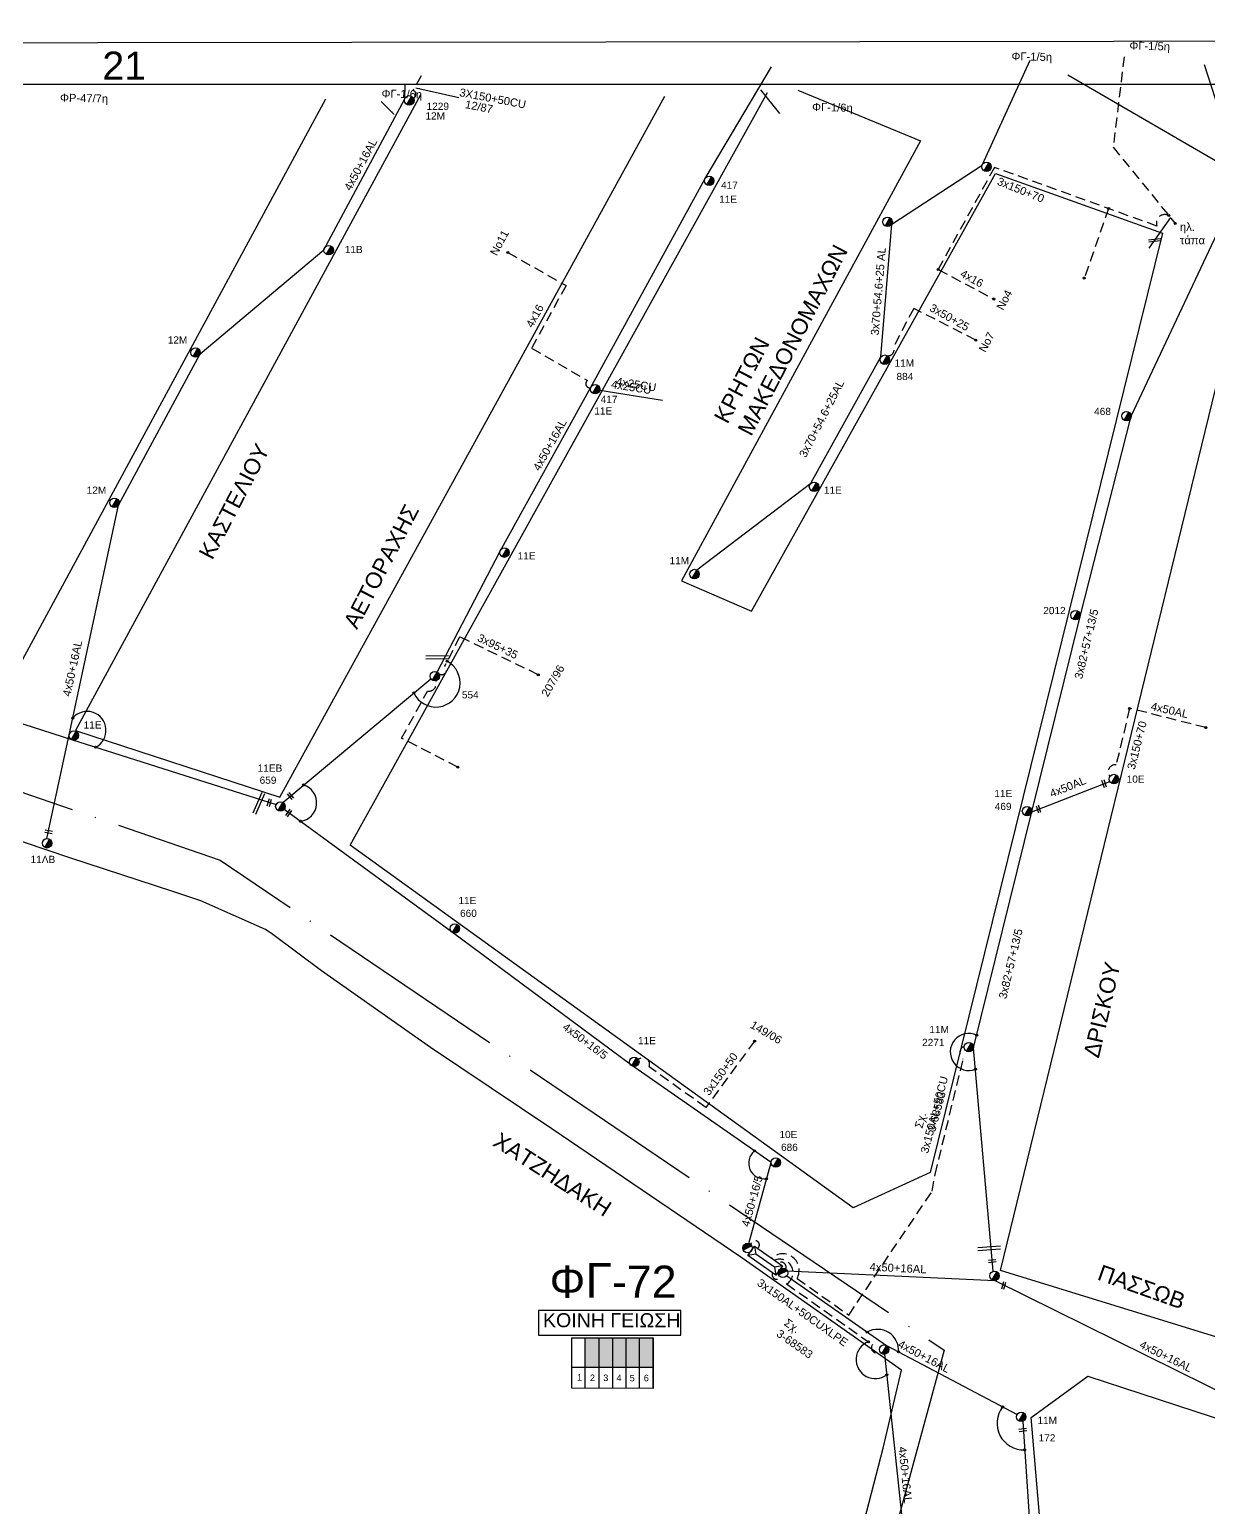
# Model space of a CAD drawing. Header units: millimetres. Extents: x -2591 to -1162, y 241 to 765.
# Drawn here: x -2408.8 to -2261.5, y 580.4 to 765 of the extents above; entities that cross this region are included whole.
import ezdxf
from ezdxf.enums import TextEntityAlignment as Align

# ---------------------------------------------------------------- set-up
doc = ezdxf.new("R2010")
doc.units = ezdxf.units.MM
doc.linetypes.add('ACAD_ISO04W100', pattern=[30, 24, -3, 0, -3])
doc.linetypes.add('DASHED', pattern=[19.05, 12.7, -6.35])
for name, color, linetype in [('3x150+50', 7, 'Continuous'), ('3x150+70', 7, 'Continuous'), ('3x150AL+50CU', 7, 'Continuous'), ('3x150AL+50CUXLPE', 7, 'Continuous'), ('3x50+25', 7, 'Continuous'), ('3x82+57+13_5', 7, 'Continuous'), ('3x95+35', 7, 'Continuous'), ('4x16', 7, 'Continuous'), ('4x25CU', 7, 'Continuous'), ('4x50+16_5', 7, 'Continuous'), ('4x50+16AL', 7, 'Continuous'), ('Pillar OTE', 7, 'Continuous'), ('TEXT ΚΑΛΩΔΙΩΝ', 7, 'Continuous'), ('Άγνωστα', 7, 'Continuous'), ('ΑΓΝΩΣΤΟ ΕΝΑΕΡΙΟ ΚΑΛΩΔΙΟ', 7, 'Continuous'), ('ΑΓΝΩΣΤΟ ΥΠΟΓΕΙΟ ΚΑΛΩΔΙΟ', 7, 'DASHED'), ('Γυμνά εναέρια ΧΤ (3Φ) 4x50AL', 7, 'Continuous'), ('Επιγραφές - Σχήματα', 7, 'Continuous'), ('Καλώδια ΧΤ   3x150AL+50CU', 7, 'DASHED'), ('Μηχανική τομή', 7, 'Continuous'), ('Στύλος ΦΜ', 7, 'Continuous'), ('Στύλος ΦΜ @ 1', 7, 'Continuous'), ('Συνδέσεις', 7, 'Continuous'), ('Συνεστραμμένα ΧΤ   3x70+54.6+25 AL', 7, 'SYN_LINE'), ('Τομή', 7, 'Continuous'), ('ΥΠΟΒΑΘΡΟ ΔΕΗ', 7, 'Continuous'), ('Υποσταθμός εναέριος 2 στύλων', 7, 'Continuous'), ('Υποσταθμός πόλεως', 7, 'Continuous'), ('Υπόβαθρο ΔΕΗ', 7, 'Continuous'), ('Υπόγεια καλώδια Παροχών ΧΤ   4x50AL', 7, 'DASHED')]:
    doc.layers.add(name, color=color, linetype=linetype)
doc.styles.add('arial', font='arial.ttf')
doc.styles.get("Standard").update_dxf_attribs({"font": 'arial.ttf'})
doc.linetypes.add('SYN_LINE', pattern='A,0.5,-0.0001,["/\\/\\/\\/",Standard,S=0.1,R=0,X=0,Y=-0.05],-0.25', length=0.7501)
doc.dimstyles.new('ISO-25', dxfattribs={"dimtxt": 2.5, "dimasz": 2.5, "dimexe": 1.25, "dimexo": 0.625, "dimtad": 1, "dimtxsty": 'Standard', "dimcen": 2.5, "dimadec": 0, "dimazin": 0, "dimtfac": 1, "dimtmove": 0, "dimatfit": 3, "dimfxl": 1, "dimarcsym": 0})

# ---------------------------------------------------------------- blocks, each defined once
blk = doc.blocks.new('ΥΠΑΡΧΩΝ ΤΣΙΜΕΝΤΕΝΙΟΣ ΣΤΥΛΟΣ')
at = {"layer": 'Στύλος ΦΜ'}
blk.add_hatch(color=256, dxfattribs=at).paths.add_polyline_path([(-1.29, -2.28, 0.574793), (2.62, 0, 0.268822), (1.3, 2.27)])
blk.add_line((-1.29, -2.28), (1.3, 2.27), dxfattribs=at)
blk.add_circle((0, 0), 2.62, dxfattribs=at)
at = {"layer": 'Στύλος ΦΜ', "flags": 4}
for tag, p in [('ΑΡΙΘΜΟΣ', (-4.68, 8.05)), ('ΤΥΠΟΣ', (-4.91, 3.03))]:
    blk.add_attdef(tag, p, '', height=4, dxfattribs=at)
blk = doc.blocks.new('ΜΗΧΑΝΙΚΗ ΤΟΜΗ')
at = {"layer": 'Μηχανική τομή', "ltscale": 40}
for p, q in [((0, 0.76), (-3.79, 0.76)), ((0, -0.34), (-3.79, -0.34))]:
    blk.add_line(p, q, dxfattribs=at)
blk = doc.blocks.new('ΤΟΜΗ')
at = {"layer": 'Τομή', "ltscale": 40}
for p, q in [((-0.03, -1.92), (-11.4, -1.92)), ((-0.03, -3.42), (-11.4, -3.42))]:
    blk.add_line(p, q, dxfattribs=at)
blk = doc.blocks.new('_ΣΥΝΔΕΣΗ')
at = {"layer": 'Συνδέσεις', "linetype": 'SYN_LINE', "ltscale": 40}
blk.add_hatch(color=256, dxfattribs=at).paths.add_polyline_path([(0.5, -0.01, 1), (-0.5, -0.01, 1)])
at = {"layer": 'Συνδέσεις'}
blk.add_circle((0, -0.01), 0.5, dxfattribs=at)
blk = doc.blocks.new('ΥΠΟΣΤΑΘΜΟΣ ΕΝΑΕΡΙΟΣ ΕΠΙ 2 ΣΤΥΛΩΝ')
at = {"layer": 'Υποσταθμός εναέριος 2 στύλων', "linetype": 'Continuous'}
for points in [[(-11.97, -2.11, 0.574793), (-8.45, -0.07, 0.268822), (-9.64, 1.98)], [(9.68, -2.15, 0.574793), (13.19, -0.1, 0.268822), (12.01, 1.95)]]:
    blk.add_hatch(color=256, dxfattribs=at).paths.add_polyline_path(points)
for p, q in [((-11.97, -2.11), (-9.64, 1.98)), ((9.68, -2.15), (12.01, 1.95))]:
    blk.add_line(p, q, dxfattribs=at)
for centre in [(-10.81, -0.07), (10.84, -0.1)]:
    blk.add_circle(centre, 2.36, dxfattribs=at)
at = {"layer": 'Υποσταθμός πόλεως', "linetype": 'Continuous', "ltscale": 40}
blk.add_lwpolyline([(-8.57, 2.82), (8.57, 2.82), (8.57, -2.82), (-8.57, -2.82)], close=True, dxfattribs=at)
for points in [[(-5.75, 0), (-8.57, 2.82)], [(-8.57, -2.82), (-5.75, 0)], [(-5.75, 0), (5.75, 0)], [(5.75, 0), (8.57, 2.82)], [(8.57, -2.82), (5.75, 0)]]:
    blk.add_lwpolyline(points, dxfattribs=at)
at = {"layer": 'Υποσταθμός εναέριος 2 στύλων', "ltscale": 40, "flags": 1}
for tag, p in [('ΜΕΤΑΣΧΗΜΑΤΙΣΜΟΣ', (14.09, 2.51)), ('ΙΣΧΥΣ', (14.07, -0.28)), ('ΑΡΙΘΜΟΣ', (14.19, -3))]:
    blk.add_attdef(tag, p, '', height=1.8, dxfattribs=at)

msp = doc.modelspace()

# ---------------------------------------------------------------- hatches: boundary and pattern name
at = {"layer": 'Καλώδια ΧΤ   3x150AL+50CU', "linetype": 'DASHED', "lineweight": -3, "ltscale": 0.2}
h = msp.add_hatch(color=30, dxfattribs=at)
h.dxf.hatch_style = 1
h.paths.add_polyline_path([(-2337.675, 601.61), (-2339.395, 601.61), (-2339.395, 597.93), (-2337.675, 597.928)])
h = msp.add_hatch(color=133, dxfattribs=at)
h.dxf.hatch_style = 1
h.paths.add_polyline_path([(-2337.675, 597.928), (-2335.955, 597.926), (-2335.955, 601.61), (-2337.675, 601.61)])
h = msp.add_hatch(color=85, dxfattribs=at)
h.dxf.hatch_style = 1
h.paths.add_polyline_path([(-2334.306, 601.61), (-2335.955, 601.61), (-2335.955, 597.926), (-2334.307, 597.925)])
h = msp.add_hatch(color=1, dxfattribs=at)
h.dxf.hatch_style = 1
h.paths.add_polyline_path([(-2334.307, 597.925), (-2332.614, 597.923), (-2332.613, 601.61), (-2334.306, 601.61)])
h = msp.add_hatch(color=5, dxfattribs=at)
h.dxf.hatch_style = 1
h.paths.add_polyline_path([(-2332.614, 597.923), (-2330.915, 597.922), (-2330.915, 601.61), (-2332.613, 601.61)])

# ---------------------------------------------------------------- linework, layer by layer
at = {"layer": '3x150+50', "color": 85, "linetype": 'DASHED', "lineweight": -3, "ltscale": 0.1}
msp.add_lwpolyline([(-2318.236, 638.666), (-2324.343, 630.368), (-2331.424, 635.441, 0.8164124), (-2332.759, 636.348, -5.3155157)], format="xyb", dxfattribs=at)
at = {"layer": '3x150+70', "color": 62, "linetype": 'DASHED', "lineweight": -3, "ltscale": 0.1}
for points in [[(-2272.078, 761.637), (-2273.437, 750.332), (-2265.688, 740.815)], [(-2274.005, 742.67), (-2277.05, 733.995)]]:
    msp.add_lwpolyline(points, dxfattribs=at)
msp.add_lwpolyline([(-2266.494, 741.805, 0.6963659), (-2267.97, 740.489), (-2288.26, 747.82), (-2295.314, 735.068)], format="xyb", dxfattribs=at)
at = {"layer": '3x150+70', "color": 1, "linetype": 'DASHED', "lineweight": -3, "ltscale": 0.1}
msp.add_lwpolyline([(-2271.381, 680.243), (-2273.063, 673.193, 0.6874324), (-2273.834, 671.719)], format="xyb", dxfattribs=at)
at = {"layer": '3x150AL+50CU', "color": 1, "linetype": 'DASHED', "lineweight": -3, "ltscale": 0.1}
msp.add_lwpolyline([(-2316.13, 611.537, -0.858618), (-2312.942, 609.017), (-2306.477, 604.44), (-2296.066, 619.906), (-2295.693, 622.009), (-2292.163, 636.433, -0.6268563), (-2292.045, 638.008, 20.5907024)], format="xyb", dxfattribs=at)
at = {"layer": '3x150AL+50CUXLPE', "color": 133, "linetype": 'DASHED', "lineweight": -3, "ltscale": 0.1}
msp.add_lwpolyline([(-2315.751, 611.275, -0.9358078), (-2314.238, 608.328), (-2303.515, 600.74, 0.8774189), (-2302.58, 599.833, -4.2305921)], format="xyb", dxfattribs=at)
at = {"layer": '3x50+25', "color": 62, "linetype": 'DASHED', "lineweight": -3, "ltscale": 0.1}
msp.add_lwpolyline([(-2290.602, 726.239), (-2298.361, 730.202), (-2300.908, 725.376, -0.6430606), (-2301.689, 724.303, -23.1781709)], format="xyb", dxfattribs=at)
at = {"layer": '3x82+57+13_5', "color": 1, "linetype": 'Continuous', "lineweight": -3, "ltscale": 0.1}
msp.add_lwpolyline([(-2288.42, 609.903), (-2290.884, 637.809), (-2283.619, 667.321), (-2277.575, 691.72), (-2271.196, 716.722), (-2257.453, 745.922)], dxfattribs=at)
at = {"layer": '3x95+35', "color": 85, "linetype": 'DASHED', "lineweight": -3, "ltscale": 0.1}
msp.add_lwpolyline([(-2345.269, 684.436), (-2355.097, 689.169), (-2356.971, 685.524, -1.0828635), (-2357.745, 684.617, -7.0443249)], format="xyb", dxfattribs=at)
at = {"layer": '4x16', "color": 30, "linetype": 'DASHED', "lineweight": -3, "ltscale": 0.1}
msp.add_lwpolyline([(-2349.069, 737.181), (-2341.808, 733.049), (-2346.099, 725.232), (-2339.14, 721.184, 0.7722111), (-2338.73, 720.286, 10.8030618)], format="xyb", dxfattribs=at)
at = {"layer": '4x16', "color": 62, "linetype": 'DASHED', "lineweight": -3, "ltscale": 0.1}
msp.add_lwpolyline([(-2295.312, 735.067), (-2295.312, 735.067), (-2288.364, 731.375)], dxfattribs=at)
at = {"layer": '4x25CU', "color": 30, "linetype": 'SYN_LINE', "lineweight": -3, "ltscale": 10}
msp.add_lwpolyline([(-2337.595, 719.977), (-2329.745, 718.751)], dxfattribs=at)
at = {"layer": '4x50+16_5', "color": 85, "linetype": 'Continuous', "lineweight": -3, "ltscale": 0.1}
for points in [[(-2377.206, 668.482), (-2358.704, 683.936)], [(-2318.968, 613.377), (-2316.188, 623.511), (-2333.754, 635.722), (-2356, 652.221), (-2377.03, 667.614)]]:
    msp.add_lwpolyline(points, dxfattribs=at)
at = {"layer": '4x50+16_5', "color": 85, "linetype": 'DASHED', "lineweight": -3, "ltscale": 0.1}
msp.add_arc((-2318.175, 613.198), 0.534, 305.18383, 175.9538, dxfattribs=at)
at = {"layer": '4x50+16AL', "color": 30, "linetype": 'Continuous', "lineweight": -3, "ltscale": 0.1}
for points in [[(-2357.916, 684.766), (-2350.052, 699.884), (-2338.73, 720.286), (-2324.422, 746.434), (-2316.15, 760.369)], [(-2314.165, 609.952), (-2288.231, 608.748), (-2250.413, 590.052), (-2231.055, 583.872), (-2213.048, 577.714)]]:
    msp.add_lwpolyline(points, dxfattribs=at)
at = {"layer": '4x50+16AL', "color": 27, "linetype": 'Continuous', "lineweight": -3, "ltscale": 0.1}
msp.add_lwpolyline([(-2406.677, 663.962), (-2403.897, 676.91), (-2397.718, 705.624), (-2387.534, 724.53), (-2372.049, 737.533), (-2361.944, 756.381), (-2361.92, 758.187)], dxfattribs=at)
at = {"layer": '4x50+16AL', "color": 5, "linetype": 'Continuous', "lineweight": -3, "ltscale": 0.1}
for points in [[(-2314.209, 609.357), (-2301.773, 600.63), (-2285.44, 592)], [(-2284.739, 591.152), (-2282.879, 563.64), (-2280.813, 541.049), (-2278.495, 511.249), (-2275.543, 480.038)]]:
    msp.add_lwpolyline(points, dxfattribs=at)
at = {"layer": '4x50+16AL', "color": 133, "linetype": 'Continuous', "lineweight": -3, "ltscale": 0.1}
msp.add_lwpolyline([(-2301.999, 599.534), (-2298.861, 569.745)], dxfattribs=at)
at = {"layer": '4x50+16AL', "color": 30, "linetype": 'DASHED', "lineweight": -3, "ltscale": 0.1}
msp.add_arc((-2315.492, 609.452), 0.551, 151.41445, 332.48825, dxfattribs=at)
at = {"layer": '4x50+16AL', "color": 5, "linetype": 'DASHED', "lineweight": -3, "ltscale": 0.1}
msp.add_arc((-2314.959, 610.399), 0.655, 341.20825, 121.18996, dxfattribs=at)
at = {"layer": 'Pillar OTE', "lineweight": -3, "ltscale": 40}
for points in [[(-2341.059, 595.29), (-2341.059, 601.61), (-2330.915, 601.61), (-2330.915, 595.28), (-2341.059, 595.291)], [(-2339.395, 595.289), (-2339.395, 601.61)], [(-2337.675, 595.287), (-2337.675, 601.61)], [(-2335.955, 595.285), (-2335.955, 601.61)], [(-2334.307, 595.284), (-2334.306, 601.61)], [(-2332.614, 595.282), (-2332.613, 601.61)], [(-2330.915, 595.28), (-2330.915, 601.61)], [(-2341.059, 597.931), (-2330.915, 597.922)]]:
    msp.add_lwpolyline(points, dxfattribs=at)
at = {"layer": 'Άγνωστα', "lineweight": -3, "ltscale": 0.1}
msp.add_lwpolyline([(-1162.289, 242.781), (-2590.8, 240.93), (-2590.808, 763.187), (-1162.297, 765.038)], close=True, dxfattribs=at)
at = {"layer": 'ΑΓΝΩΣΤΟ ΕΝΑΕΡΙΟ ΚΑΛΩΔΙΟ', "color": 62, "linetype": 'Continuous', "lineweight": -3, "ltscale": 0.1}
msp.add_lwpolyline([(-2257.582, 746.847), (-2279.105, 759.348), (-2279.105, 759.348)], dxfattribs=at)
at = {"layer": 'ΑΓΝΩΣΤΟ ΕΝΑΕΡΙΟ ΚΑΛΩΔΙΟ', "color": 133, "linetype": 'Continuous', "lineweight": -3, "ltscale": 0.1}
msp.add_lwpolyline([(-2257.582, 746.847), (-2262.027, 760.628), (-2262.027, 760.628)], dxfattribs=at)
at = {"layer": 'ΑΓΝΩΣΤΟ ΕΝΑΕΡΙΟ ΚΑΛΩΔΙΟ', "color": 27, "linetype": 'Continuous', "lineweight": -3, "ltscale": 0.1}
msp.add_lwpolyline([(-2460.96, 681.692), (-2431.078, 685.168), (-2403.603, 676.33), (-2378.028, 668.229)], dxfattribs=at)
at = {"layer": 'ΑΓΝΩΣΤΟ ΥΠΟΓΕΙΟ ΚΑΛΩΔΙΟ', "color": 27, "linetype": 'DASHED', "lineweight": -3, "ltscale": 0.1}
msp.add_lwpolyline([(-2359.911, 759.248), (-2360.941, 757.434, -0.7371157), (-2360.872, 756.481, 0.4786447)], format="xyb", dxfattribs=at)
at = {"layer": 'ΑΓΝΩΣΤΟ ΥΠΟΓΕΙΟ ΚΑΛΩΔΙΟ', "color": 85, "linetype": 'DASHED', "lineweight": -3, "ltscale": 0.1}
msp.add_lwpolyline([(-2355.326, 672.888), (-2362.36, 676.494), (-2359.122, 682.369, 0.5630645), (-2358.072, 683.682, -1.6690717)], format="xyb", dxfattribs=at)
at = {"layer": 'Γυμνά εναέρια ΧΤ (3Φ) 4x50AL', "color": 1, "linetype": 'Continuous', "lineweight": -3, "ltscale": 0.1}
msp.add_lwpolyline([(-2283.619, 667.321), (-2273.845, 671.108)], dxfattribs=at)
at = {"layer": 'Επιγραφές - Σχήματα', "color": 173, "lineweight": -3}
msp.add_lwpolyline([(-2345.228, 601.924), (-2327.472, 601.924), (-2327.472, 605.011), (-2345.228, 605.011)], close=True, dxfattribs=at)
at = {"layer": 'Συνεστραμμένα ΧΤ   3x70+54.6+25 AL', "color": 62, "linetype": 'SYN_LINE', "lineweight": -3, "ltscale": 10}
msp.add_lwpolyline([(-2325.477, 697.528), (-2311.212, 708.35), (-2302.454, 724.143), (-2301.101, 740.724), (-2289.807, 748.104), (-2283.794, 761.214)], dxfattribs=at)
at = {"layer": 'ΥΠΟΒΑΘΡΟ ΔΕΗ', "lineweight": -3}
msp.add_lwpolyline([(-2586.401, 249.271), (-1235.778, 249.271), (-1235.778, 758.187), (-2586.401, 758.187)], close=True, dxfattribs=at)
at = {"layer": 'ΥΠΟΒΑΘΡΟ ΔΕΗ', "linetype": 'ACAD_ISO04W100', "lineweight": 30, "flags": 128}
msp.add_lwpolyline([(-2581.141, 758.187), (-2541.759, 714.967), (-2385.005, 661.277), (-2294.541, 600.032), (-2350.056, 396.261), (-2380.89, 405.676), (-2412.14, 410.774), (-2419.019, 347.031), (-2424.604, 288.141), (-2395.053, 280.604), (-2365.078, 264.993), (-2343.075, 249.271)], dxfattribs=at)
at = {"layer": 'ΥΠΟΒΑΘΡΟ ΔΕΗ', "lineweight": -3}
for points in [[(-2312.826, 757.486), (-2297.51, 751.129), (-2327.37, 696.154), (-2318.618, 692.391), (-2288.123, 747.045), (-2267.261, 739.619), (-2296.316, 622.265), (-2305.933, 617.84), (-2368.771, 663.159), (-2316.638, 757.178)], [(-2410.992, 756.464), (-2445.636, 691.261), (-2412.816, 680.682), (-2371.831, 756.363)], [(-2359.975, 756.871), (-2403.078, 677.471), (-2377.585, 669.129), (-2329.465, 756.723)], [(-2258.99, 726.948), (-2253.252, 730.74), (-2215.92, 699.7), (-2251.172, 598.791), (-2287.518, 610.011), (-2258.99, 726.948)], [(-2308.263, 564.351), (-2302.192, 587.824), (-2299.878, 597.538), (-2307.478, 602.9), (-2319.975, 611.66), (-2343.582, 627.696), (-2358.729, 637.845), (-2372.358, 647.439), (-2378.439, 651.987), (-2379.372, 652.62), (-2387.436, 656.184), (-2390.935, 657.35), (-2403.799, 661.547), (-2415.307, 665.452)], [(-2283.668, 591.626), (-2276.608, 596.804), (-2256.723, 590.29), (-2244.149, 586.323), (-2232.847, 582.762), (-2221.693, 579.213), (-2213.631, 577), (-2245.008, 524.878), (-2262.44, 495.736), (-2271.255, 480.703), (-2274.722, 480.703), (-2276.393, 503.92), (-2280.452, 553.624), (-2283.668, 591.626)]]:
    msp.add_lwpolyline(points, dxfattribs=at)
at = {"layer": 'ΥΠΟΒΑΘΡΟ ΔΕΗ', "linetype": 'Continuous', "lineweight": -3, "ltscale": 0.1}
for points in [[(-2266.28, 741.542), (-2268.966, 737.742)], [(-2269.019, 738.776), (-2267.528, 738.953)], [(-2268.998, 738.518), (-2267.507, 738.695)]]:
    msp.add_lwpolyline(points, dxfattribs=at)
at = {"layer": 'ΥΠΟΒΑΘΡΟ ΔΕΗ', "lineweight": -3, "ltscale": 0.1}
for centre, radius, start, end in [((-2358.076, 683.431), 3.031, 204.76049, 62.30393), ((-2401.648, 677.49), 2.364, 296.58548, 139.34768), ((-2375.291, 668.431), 2.332, 277.47215, 72.75605), ((-2291.469, 637.307), 2.32, 65.04856, 290.7085), ((-2317.018, 623.414), 1.968, 128.8583, 277.85163), ((-2302.859, 600.061), 2.592, 355.08837, 120.08789), ((-2303.174, 598.88), 2.381, 110.99029, 307.31642), ((-2284.626, 590.913), 3.321, 142.07982, 272.20099)]:
    msp.add_arc(centre, radius, start, end, dxfattribs=at)
at = {"layer": 'Υπόγεια καλώδια Παροχών ΧΤ   4x50AL', "color": 1, "linetype": 'DASHED', "lineweight": -3, "ltscale": 0.1}
msp.add_lwpolyline([(-2261.864, 677.825), (-2271.381, 680.243)], dxfattribs=at)

# ---------------------------------------------------------------- block references
at = {"layer": 'Μηχανική τομή', "lineweight": -3}
for p, xscale, yscale, zscale, rotation in [((-2274.698, 671.304), 0.2499999999999676, 0.2499999999999676, 0.2499999999999676, 108.862842366444), ((-2379.052, 668.04), 0.2499999999999677, 0.2499999999999677, 0.2499999999999677, 254.1045094755301), ((-2375.944, 668.896), 0.2499999999999677, 0.2499999999999677, 0.2499999999999677, 310.2907800025446), ((-2376.748, 666.8), 0.2499999999999677, 0.2499999999999677, 0.2499999999999677, 234.9853875421359), ((-2282.884, 668.133), 0.2499999999999676, 0.2499999999999676, 0.2499999999999676, 108.862842366444), ((-2405.991, 664.658), 0.2499999999999677, 0.2499999999999677, 0.2499999999999677, 350.8945918609106), ((-2289.023, 611.199), 0.2499999999999677, 0.2499999999999677, 0.2499999999999677, 185.9651518180602), ((-2287.275, 607.706), 0.2499999999999677, 0.2499999999999677, 0.2499999999999677, 254.1045094755301), ((-2285.193, 590.079), 0.2499999999999677, 0.2499999999999677, 0.2499999999999677, 188.5697122326307)]:
    msp.add_blockref('ΜΗΧΑΝΙΚΗ ΤΟΜΗ', p, dxfattribs=dict(at, xscale=xscale, yscale=yscale, zscale=zscale, rotation=rotation))
at = {"layer": 'Στύλος ΦΜ @ 1', "lineweight": -3, "ltscale": 40}
ref = msp.add_blockref('ΥΠΑΡΧΩΝ ΤΣΙΜΕΝΤΕΝΙΟΣ ΣΤΥΛΟΣ', (-2361.386, 756.193), dxfattribs=dict(at, xscale=0.2249999999999943, yscale=0.2249999999999943, zscale=0.2249999999999943))
ref.add_attrib('ΤΥΠΟΣ', '12M', dxfattribs={"layer": 'Στύλος ΦΜ', "height": 0.9, "flags": 4}).set_placement((-2359.371, 753.531), align=Align.BOTTOM_LEFT)
ref.add_attrib('ΑΡΙΘΜΟΣ', '1229', (-2359.228, 755.004), dxfattribs={"layer": 'Στύλος ΦΜ', "height": 0.9, "flags": 4})
at = {"layer": 'Στύλος ΦΜ @ 1', "lineweight": -3, "ltscale": 40, "xscale": 0.2249999999999943, "yscale": 0.2249999999999943, "zscale": 0.2249999999999943}
for p in [(-2289.257, 747.894), (-2301.617, 741.007), (-2288.259, 609.337), (-2302.066, 600.119)]:
    msp.add_blockref('ΥΠΑΡΧΩΝ ΤΣΙΜΕΝΤΕΝΙΟΣ ΣΤΥΛΟΣ', p, dxfattribs=at)
at = {"layer": 'Στύλος ΦΜ @ 1', "lineweight": -3, "ltscale": 40}
ref = msp.add_blockref('ΥΠΑΡΧΩΝ ΤΣΙΜΕΝΤΕΝΙΟΣ ΣΤΥΛΟΣ', (-2323.905, 746.152), dxfattribs=dict(at, xscale=0.2249999999999943, yscale=0.2249999999999943, zscale=0.2249999999999943))
ref.add_attrib('ΤΥΠΟΣ', '11E', dxfattribs={"layer": 'Στύλος ΦΜ', "height": 0.9, "flags": 4}).set_placement((-2322.675, 743.121), align=Align.BOTTOM_LEFT)
ref.add_attrib('ΑΡΙΘΜΟΣ', '417', (-2322.432, 745.147), dxfattribs={"layer": 'Στύλος ΦΜ', "height": 0.9, "flags": 4})
ref = msp.add_blockref('ΥΠΑΡΧΩΝ ΤΣΙΜΕΝΤΕΝΙΟΣ ΣΤΥΛΟΣ', (-2371.463, 737.472), dxfattribs=dict(at, xscale=0.2249999999999943, yscale=0.2249999999999943, zscale=0.2249999999999943))
ref.add_attrib('ΤΥΠΟΣ', '11B', dxfattribs={"layer": 'Στύλος ΦΜ', "height": 0.9, "flags": 4}).set_placement((-2369.448, 736.838), align=Align.BOTTOM_LEFT)
ref = msp.add_blockref('ΥΠΑΡΧΩΝ ΤΣΙΜΕΝΤΕΝΙΟΣ ΣΤΥΛΟΣ', (-2388.101, 724.691), dxfattribs=dict(at, xscale=0.2249999999999943, yscale=0.2249999999999943, zscale=0.2249999999999943))
ref.add_attrib('ΤΥΠΟΣ', '12M', dxfattribs={"layer": 'Στύλος ΦΜ', "height": 0.9, "flags": 4}).set_placement((-2391.571, 725.54), align=Align.BOTTOM_LEFT)
ref = msp.add_blockref('ΥΠΑΡΧΩΝ ΤΣΙΜΕΝΤΕΝΙΟΣ ΣΤΥΛΟΣ', (-2301.982, 723.792), dxfattribs=dict(at, xscale=0.2249999999999943, yscale=0.2249999999999943, zscale=0.2249999999999943))
ref.add_attrib('ΤΥΠΟΣ', '11M', dxfattribs={"layer": 'Στύλος ΦΜ', "height": 0.9, "flags": 4}).set_placement((-2300.752, 722.648), align=Align.BOTTOM_LEFT)
ref.add_attrib('ΑΡΙΘΜΟΣ', '884', (-2300.509, 721.247), dxfattribs={"layer": 'Στύλος ΦΜ', "height": 0.9, "flags": 4})
ref = msp.add_blockref('ΥΠΑΡΧΩΝ ΤΣΙΜΕΝΤΕΝΙΟΣ ΣΤΥΛΟΣ', (-2338.17, 720.106), dxfattribs=dict(at, xscale=0.2249999999999943, yscale=0.2249999999999943, zscale=0.2249999999999943))
ref.add_attrib('ΤΥΠΟΣ', '11E', dxfattribs={"layer": 'Στύλος ΦΜ', "height": 0.9, "flags": 4}).set_placement((-2338.266, 716.673), align=Align.BOTTOM_LEFT)
ref.add_attrib('ΑΡΙΘΜΟΣ', '417', (-2337.475, 718.388), dxfattribs={"layer": 'Στύλος ΦΜ', "height": 0.9, "flags": 4})
ref = msp.add_blockref('ΥΠΑΡΧΩΝ ΤΣΙΜΕΝΤΕΝΙΟΣ ΣΤΥΛΟΣ', (-2271.784, 716.752), dxfattribs=dict(at, xscale=0.2249999999999943, yscale=0.2249999999999943, zscale=0.2249999999999943))
ref.add_attrib('ΑΡΙΘΜΟΣ', '468', (-2275.814, 716.882), dxfattribs={"layer": 'Στύλος ΦΜ', "height": 0.9, "flags": 4})
ref = msp.add_blockref('ΥΠΑΡΧΩΝ ΤΣΙΜΕΝΤΕΝΙΟΣ ΣΤΥΛΟΣ', (-2398.226, 705.922), dxfattribs=dict(at, xscale=0.2249999999999943, yscale=0.2249999999999943, zscale=0.2249999999999943))
ref.add_attrib('ΤΥΠΟΣ', '12M', dxfattribs={"layer": 'Στύλος ΦΜ', "height": 0.9, "flags": 4}).set_placement((-2401.696, 706.771), align=Align.BOTTOM_LEFT)
ref = msp.add_blockref('ΥΠΑΡΧΩΝ ΤΣΙΜΕΝΤΕΝΙΟΣ ΣΤΥΛΟΣ', (-2310.816, 707.913), dxfattribs=dict(at, xscale=0.2249999999999943, yscale=0.2249999999999943, zscale=0.2249999999999943))
ref.add_attrib('ΤΥΠΟΣ', '11E', dxfattribs={"layer": 'Στύλος ΦΜ', "height": 0.9, "flags": 4}).set_placement((-2309.586, 706.769), align=Align.BOTTOM_LEFT)
ref = msp.add_blockref('ΥΠΑΡΧΩΝ ΤΣΙΜΕΝΤΕΝΙΟΣ ΣΤΥΛΟΣ', (-2349.496, 699.688), dxfattribs=dict(at, xscale=0.2249999999999943, yscale=0.2249999999999943, zscale=0.2249999999999943))
ref.add_attrib('ΤΥΠΟΣ', '11E', dxfattribs={"layer": 'Στύλος ΦΜ', "height": 0.9, "flags": 4}).set_placement((-2347.85, 698.568), align=Align.BOTTOM_LEFT)
ref = msp.add_blockref('ΥΠΑΡΧΩΝ ΤΣΙΜΕΝΤΕΝΙΟΣ ΣΤΥΛΟΣ', (-2325.77, 697.017), dxfattribs=dict(at, xscale=0.2249999999999943, yscale=0.2249999999999943, zscale=0.2249999999999943))
ref.add_attrib('ΤΥΠΟΣ', '11M', dxfattribs={"layer": 'Στύλος ΦΜ', "height": 0.9, "flags": 4}).set_placement((-2328.868, 697.969), align=Align.BOTTOM_LEFT)
ref = msp.add_blockref('ΥΠΑΡΧΩΝ ΤΣΙΜΕΝΤΕΝΙΟΣ ΣΤΥΛΟΣ', (-2278.143, 691.876), dxfattribs=dict(at, xscale=0.2249999999999943, yscale=0.2249999999999943, zscale=0.2249999999999943))
ref.add_attrib('ΑΡΙΘΜΟΣ', '2012', (-2282.173, 692.005), dxfattribs={"layer": 'Στύλος ΦΜ', "height": 0.9, "flags": 4})
ref = msp.add_blockref('ΥΠΑΡΧΩΝ ΤΣΙΜΕΝΤΕΝΙΟΣ ΣΤΥΛΟΣ', (-2358.209, 684.255), dxfattribs=dict(at, xscale=0.2249999999999943, yscale=0.2249999999999943, zscale=0.2249999999999943))
ref.add_attrib('ΑΡΙΘΜΟΣ', '554', (-2354.814, 681.477), dxfattribs={"layer": 'Στύλος ΦΜ', "height": 0.9, "flags": 4})
ref = msp.add_blockref('ΥΠΑΡΧΩΝ ΤΣΙΜΕΝΤΕΝΙΟΣ ΣΤΥΛΟΣ', (-2403.312, 676.842), dxfattribs=dict(at, xscale=0.2249999999999943, yscale=0.2249999999999943, zscale=0.2249999999999943))
ref.add_attrib('ΤΥΠΟΣ', '11E', dxfattribs={"layer": 'Στύλος ΦΜ', "height": 0.9, "flags": 4}).set_placement((-2402.083, 677.444), align=Align.BOTTOM_LEFT)
ref = msp.add_blockref('ΥΠΑΡΧΩΝ ΤΣΙΜΕΝΤΕΝΙΟΣ ΣΤΥΛΟΣ', (-2377.498, 667.971), dxfattribs=dict(at, xscale=0.2249999999999943, yscale=0.2249999999999943, zscale=0.2249999999999943))
ref.add_attrib('ΤΥΠΟΣ', '11EB', dxfattribs={"layer": 'Στύλος ΦΜ', "height": 0.9, "flags": 4}).set_placement((-2380.334, 672.051), align=Align.BOTTOM_LEFT)
ref.add_attrib('ΑΡΙΘΜΟΣ', '659', (-2380.091, 670.812), dxfattribs={"layer": 'Στύλος ΦΜ', "height": 0.9, "flags": 4})
ref = msp.add_blockref('ΥΠΑΡΧΩΝ ΤΣΙΜΕΝΤΕΝΙΟΣ ΣΤΥΛΟΣ', (-2273.336, 671.404), dxfattribs=dict(at, xscale=0.2249999999999943, yscale=0.2249999999999943, zscale=0.2249999999999943))
ref.add_attrib('ΤΥΠΟΣ', '10E', dxfattribs={"layer": 'Στύλος ΦΜ', "height": 0.9, "flags": 4}).set_placement((-2271.749, 670.671), align=Align.BOTTOM_LEFT)
ref = msp.add_blockref('ΥΠΑΡΧΩΝ ΤΣΙΜΕΝΤΕΝΙΟΣ ΣΤΥΛΟΣ', (-2284.202, 667.399), dxfattribs=dict(at, xscale=0.2249999999999943, yscale=0.2249999999999943, zscale=0.2249999999999943))
ref.add_attrib('ΤΥΠΟΣ', '11E', dxfattribs={"layer": 'Στύλος ΦΜ', "height": 0.9, "flags": 4}).set_placement((-2288.282, 668.881), align=Align.BOTTOM_LEFT)
ref.add_attrib('ΑΡΙΘΜΟΣ', '469', (-2288.232, 667.529), dxfattribs={"layer": 'Στύλος ΦΜ', "height": 0.9, "flags": 4})
ref = msp.add_blockref('ΥΠΑΡΧΩΝ ΤΣΙΜΕΝΤΕΝΙΟΣ ΣΤΥΛΟΣ', (-2406.644, 663.374), dxfattribs=dict(at, xscale=0.2249999999999943, yscale=0.2249999999999943, zscale=0.2249999999999943))
ref.add_attrib('ΤΥΠΟΣ', '11ΛΒ', dxfattribs={"layer": 'Στύλος ΦΜ', "height": 0.9, "flags": 4}).set_placement((-2408.71, 660.645), align=Align.BOTTOM_LEFT)
ref = msp.add_blockref('ΥΠΑΡΧΩΝ ΤΣΙΜΕΝΤΕΝΙΟΣ ΣΤΥΛΟΣ', (-2355.709, 652.733), dxfattribs=dict(at, xscale=0.2249999999999943, yscale=0.2249999999999943, zscale=0.2249999999999943))
ref.add_attrib('ΤΥΠΟΣ', '11E', dxfattribs={"layer": 'Στύλος ΦΜ', "height": 0.9, "flags": 4}).set_placement((-2355.249, 655.511), align=Align.BOTTOM_LEFT)
ref.add_attrib('ΑΡΙΘΜΟΣ', '660', (-2355.049, 654.176), dxfattribs={"layer": 'Στύλος ΦΜ', "height": 0.9, "flags": 4})
ref = msp.add_blockref('ΥΠΑΡΧΩΝ ΤΣΙΜΕΝΤΕΝΙΟΣ ΣΤΥΛΟΣ', (-2333.276, 636.066), dxfattribs=dict(at, xscale=0.2249999999999943, yscale=0.2249999999999943, zscale=0.2249999999999943))
ref.add_attrib('ΤΥΠΟΣ', '11E', dxfattribs={"layer": 'Στύλος ΦΜ', "height": 0.9, "flags": 4}).set_placement((-2332.815, 638.003), align=Align.BOTTOM_LEFT)
ref = msp.add_blockref('ΥΠΑΡΧΩΝ ΤΣΙΜΕΝΤΕΝΙΟΣ ΣΤΥΛΟΣ', (-2291.463, 637.918), dxfattribs=dict(at, xscale=0.2249999999999943, yscale=0.2249999999999943, zscale=0.2249999999999943))
ref.add_attrib('ΤΥΠΟΣ', '11M', dxfattribs={"layer": 'Στύλος ΦΜ', "height": 0.9, "flags": 4}).set_placement((-2296.406, 639.399), align=Align.BOTTOM_LEFT)
ref.add_attrib('ΑΡΙΘΜΟΣ', '2271', (-2297.308, 638.047), dxfattribs={"layer": 'Στύλος ΦΜ', "height": 0.9, "flags": 4})
ref = msp.add_blockref('ΥΠΑΡΧΩΝ ΤΣΙΜΕΝΤΕΝΙΟΣ ΣΤΥΛΟΣ', (-2315.599, 623.502), dxfattribs=dict(at, xscale=0.2249999999999943, yscale=0.2249999999999943, zscale=0.2249999999999943))
ref.add_attrib('ΤΥΠΟΣ', '10E', dxfattribs={"layer": 'Στύλος ΦΜ', "height": 0.9, "flags": 4}).set_placement((-2315.139, 626.28), align=Align.BOTTOM_LEFT)
ref.add_attrib('ΑΡΙΘΜΟΣ', '686', (-2314.939, 624.944), dxfattribs={"layer": 'Στύλος ΦΜ', "height": 0.9, "flags": 4})
ref = msp.add_blockref('ΥΠΑΡΧΩΝ ΤΣΙΜΕΝΤΕΝΙΟΣ ΣΤΥΛΟΣ', (-2284.928, 591.709), dxfattribs=dict(at, xscale=0.2249999999999943, yscale=0.2249999999999943, zscale=0.2249999999999943))
ref.add_attrib('ΤΥΠΟΣ', '11M', dxfattribs={"layer": 'Στύλος ΦΜ', "height": 0.9, "flags": 4}).set_placement((-2282.902, 590.562), align=Align.BOTTOM_LEFT)
ref.add_attrib('ΑΡΙΘΜΟΣ', '172', (-2282.754, 588.64), dxfattribs={"layer": 'Στύλος ΦΜ', "height": 0.9, "flags": 4})
at = {"layer": 'Συνδέσεις', "lineweight": -3, "xscale": 0.25, "yscale": 0.25, "zscale": 0.25}
for p in [(-2274.004, 742.673), (-2266.493, 741.807), (-2265.687, 740.818), (-2349.068, 737.184), (-2295.314, 735.068), (-2277.049, 733.998), (-2288.364, 731.378), (-2290.601, 726.242), (-2356.666, 686.117), (-2345.268, 684.439), (-2360.827, 682.164), (-2271.39, 680.208), (-2403.441, 679.029), (-2261.863, 677.828), (-2400.59, 675.376), (-2355.326, 672.891), (-2374.599, 670.662), (-2374.987, 666.122), (-2290.489, 639.413), (-2318.236, 638.669), (-2290.648, 635.141), (-2318.252, 624.949), (-2316.749, 621.467), (-2304.158, 602.307), (-2304.027, 601.106), (-2300.276, 599.842), (-2301.73, 596.989), (-2287.245, 592.957), (-2284.498, 587.597)]:
    msp.add_blockref('_ΣΥΝΔΕΣΗ', p, dxfattribs=at)
at = {"layer": 'Τομή', "lineweight": -3, "xscale": 0.2499999999999997, "yscale": 0.2499999999999997, "zscale": 0.2499999999999997}
for p, rotation in [((-2359.318, 685.92), 181.1007493020705), ((-2380.137, 666.81), 246.2755935576537), ((-2290.3, 612.013), 184.4710630124387)]:
    msp.add_blockref('ΤΟΜΗ', p, dxfattribs=dict(at, rotation=rotation))
at = {"layer": 'Υποσταθμός εναέριος 2 στύλων', "lineweight": -3, "xscale": 0.25, "yscale": 0.25, "zscale": 0.4999999999999997, "rotation": 144.9680907103322}
msp.add_blockref('ΥΠΟΣΤΑΘΜΟΣ ΕΝΑΕΡΙΟΣ ΕΠΙ 2 ΣΤΥΛΩΝ', (-2316.918, 611.237), dxfattribs=at)

# ---------------------------------------------------------------- texts
at = {"lineweight": -3, "ltscale": 30, "char_height": 0.817, "width": 5.62865, "attachment_point": 1}
for s, insert in [('1', (-2340.436, 597.071)), ('2', (-2338.817, 597.004)), ('3', (-2337.152, 597.004)), ('4', (-2335.5, 597.004)), ('5', (-2333.848, 596.963)), ('6', (-2332.088, 596.977))]:
    msp.add_mtext(s, dxfattribs=dict(at, insert=insert))
at = {"layer": 'TEXT ΚΑΛΩΔΙΩΝ', "linetype": 'Continuous', "lineweight": -3, "ltscale": 0.1}
for s, rotation, p in [('3X150+50CU', 349.25998, (-2350.963, 756.437)), ('4x50+16AL', 61.80228, (-2367.477, 748.178)), ('3x150+70', 338.08481, (-2284.98, 745.005)), ('3x70+54.6+25 AL', 85.33327, (-2302.789, 732.339)), ('4x16', 330.75687, (-2291.089, 733.945)), ('4x16', 61.23638, (-2345.705, 729.266)), ('3x50+25', 330.75687, (-2293.888, 729.088)), ('4x25CU', 351.11764, (-2333.641, 720.372)), ('4x25CU', 350.75205, (-2333.031, 720.706)), ('3x70+54.6+25AL', 62.87707, (-2309.866, 716.434)), ('4x50+16AL', 60.9745, (-2343.835, 713.149)), ('3x82+57+13/5', 76.73032, (-2276.784, 688.282)), ('3x95+35', 334.28517, (-2350.332, 687.984)), ('4x50+16AL', 77.85523, (-2403.481, 685.24)), ('4x50AL', 347.12031, (-2266.374, 680.007)), ('3x150+70', 75.81732, (-2270.473, 675.62)), ('4x50AL', 21.97185, (-2279.107, 670.43)), ('3x82+57+13/5', 76.73032, (-2286.246, 648.331)), ('4x50+16/5', 323.43616, (-2339.403, 638.666)), ('3x150+50', 53.64967, (-2322.5, 634.559)), ('3x150AL+50CU', 75.2257, (-2295.793, 629.466)), ('4x50+16/5', 74.66028, (-2318.551, 618.679)), ('4x50+16AL', 357.34336, (-2300.316, 610.31)), ('3x150AL+50CUXLPE', 324.71647, (-2312.245, 604.76)), ('4x50+16AL', 332.14641, (-2297.062, 599.272)), ('4x50+16AL', 333.69302, (-2266.84, 599.288)), ('4x50+16AL', 276.01383, (-2299.406, 584.463))]:
    msp.add_text(s, height=1, rotation=rotation, dxfattribs=at).set_placement(p, align=Align.MIDDLE_CENTER)
at = {"layer": 'Άγνωστα', "color": 7, "lineweight": -3}
note = msp.add_mtext_dynamic_manual_height_columns('ΦΓ-1/5η\\P', width=1.8, gutter_width=2.31, heights=[0.73, 0], dxfattribs=dict(at, insert=(-2275.503, 763.635), char_height=1, attachment_point=1, rotation=358.67026))
note = msp.add_mtext_dynamic_manual_height_columns('ΦΓ-1/5η\\P', width=1.8, gutter_width=2.31, heights=[0.73, 0], dxfattribs=dict(at, insert=(-2290.237, 762.312), char_height=1, attachment_point=1, rotation=358.67026))
note = msp.add_mtext_dynamic_manual_height_columns('ΦΡ-47/7η\\P', width=1.8, gutter_width=2.31, heights=[0.73, 0], dxfattribs=dict(at, insert=(-2409.126, 757.135), char_height=1, attachment_point=1, rotation=358.67026))
note = msp.add_mtext_dynamic_manual_height_columns('ΦΓ-1/6η\\P', width=1.8, gutter_width=2.31, heights=[0.73, 0], dxfattribs=dict(at, insert=(-2368.949, 757.646), char_height=1, attachment_point=1, rotation=358.67026))
at = {"layer": 'Άγνωστα', "color": 7, "lineweight": -3, "char_height": 1, "attachment_point": 1}
for s, insert, rotation in [('12/87', (-2354.295, 756.224), 349), ('No11', (-2351.35, 737.159), 62.07658), ('No4', (-2288.08, 730.363), 62.07658), ('No7', (-2290.291, 725.091), 62.07658), ('207/96', (-2344.953, 682.088), 59.90565), ('149/06', (-2318.382, 641.267), 329.59833)]:
    msp.add_mtext_dynamic_manual_height_columns(s, width=1.8, gutter_width=2.31, heights=[0.73], dxfattribs=dict(at, insert=insert, rotation=rotation))
at = {"layer": 'Άγνωστα', "color": 7, "lineweight": -3}
note = msp.add_mtext_dynamic_manual_height_columns('ΦΓ-1/6η\\P', width=1.8, gutter_width=2.31, heights=[0.73, 0], dxfattribs=dict(at, insert=(-2315.151, 755.969), char_height=1, attachment_point=1, rotation=358.67026))
at = {"layer": 'Άγνωστα', "color": 7, "lineweight": -3, "insert": (-2265.087, 740.889), "char_height": 1, "attachment_point": 1}
msp.add_mtext_dynamic_manual_height_columns('ηλ. τάπα', width=1.8, gutter_width=0.278, heights=[3.114], dxfattribs=at)
at = {"layer": 'Άγνωστα', "color": 7, "lineweight": -3}
note = msp.add_mtext_dynamic_manual_height_columns('Σχ. ', width=1.8, gutter_width=0.432, heights=[0.73, 0], dxfattribs=dict(at, insert=(-2298.832, 625.786), char_height=1, attachment_point=1, rotation=75))
for column, words in zip(note.columns.linked_columns, ['3-68583']):
    column.text = words
note = msp.add_mtext_dynamic_manual_height_columns('Σχ. ', width=1.8, gutter_width=0.432, heights=[0.73, 0], dxfattribs=dict(at, insert=(-2315.91, 605.344), char_height=1, attachment_point=1, rotation=325))
for column, words in zip(note.columns.linked_columns, ['3-68583']):
    column.text = words
at = {"layer": 'Επιγραφές - Σχήματα', "lineweight": -3, "ltscale": 0.2, "insert": (-2399.733, 762.285), "char_height": 3.5, "width": 9.83593, "attachment_point": 1}
msp.add_mtext('21', dxfattribs=at)
at = {"layer": 'Επιγραφές - Σχήματα', "color": 173, "lineweight": -3, "insert": (-2344.684, 604.672), "char_height": 1.75, "width": 17.56555, "attachment_point": 1}
msp.add_mtext('KOINH ΓΕΙΩΣΗ', dxfattribs=at)
at = {"layer": 'ΥΠΟΒΑΘΡΟ ΔΕΗ', "lineweight": -3, "ltscale": 40, "char_height": 2, "width": 26.31339, "attachment_point": 1, "style": 'arial'}
for s, insert, rotation in [('ΚΡΗΤΩΝ ΜΑΚΕΔΟΝΟΜΑΧΩΝ', (-2323.404, 716.585), 62.50858), ('ΚΑΣΤΕΛΙΟΥ', (-2387.787, 699.594), 62.50858), ('ΑΕΤΟΡΑΧΗΣ', (-2369.703, 690.926), 62.50858), ('ΔΡΙΣΚΟΥ', (-2277.183, 636.909), 76.94678), ('ΧΑΤΖΗΔΑΚΗ', (-2350.025, 627.371), 327.37005), ('ΠΑΣΣΩΒ', (-2274.869, 610.791), 340.45054)]:
    msp.add_mtext(s, dxfattribs=dict(at, insert=insert, rotation=rotation))
at = {"layer": 'Υπόβαθρο ΔΕΗ', "lineweight": -3, "insert": (-2343.858, 610.945), "char_height": 4, "width": 84.65733, "attachment_point": 1}
msp.add_mtext('Φ{\\H1.0833x;Γ}-72', dxfattribs=at)

# ---------------------------------------------------------------- leaders
at = {"layer": 'Επιγραφές - Σχήματα', "ltscale": 40}
for points in [[(-2360.558, 757.768), (-2355.186, 756.569)], [(-2317.501, 757.487), (-2315.15, 754.554)], [(-2363.26, 754.446), (-2364.899, 756.067)]]:
    msp.add_leader(points, dimstyle='ISO-25', override={"dimasz": 0.5, "dimtad": 0}, dxfattribs=at)

doc.saveas('drawing.dxf')
